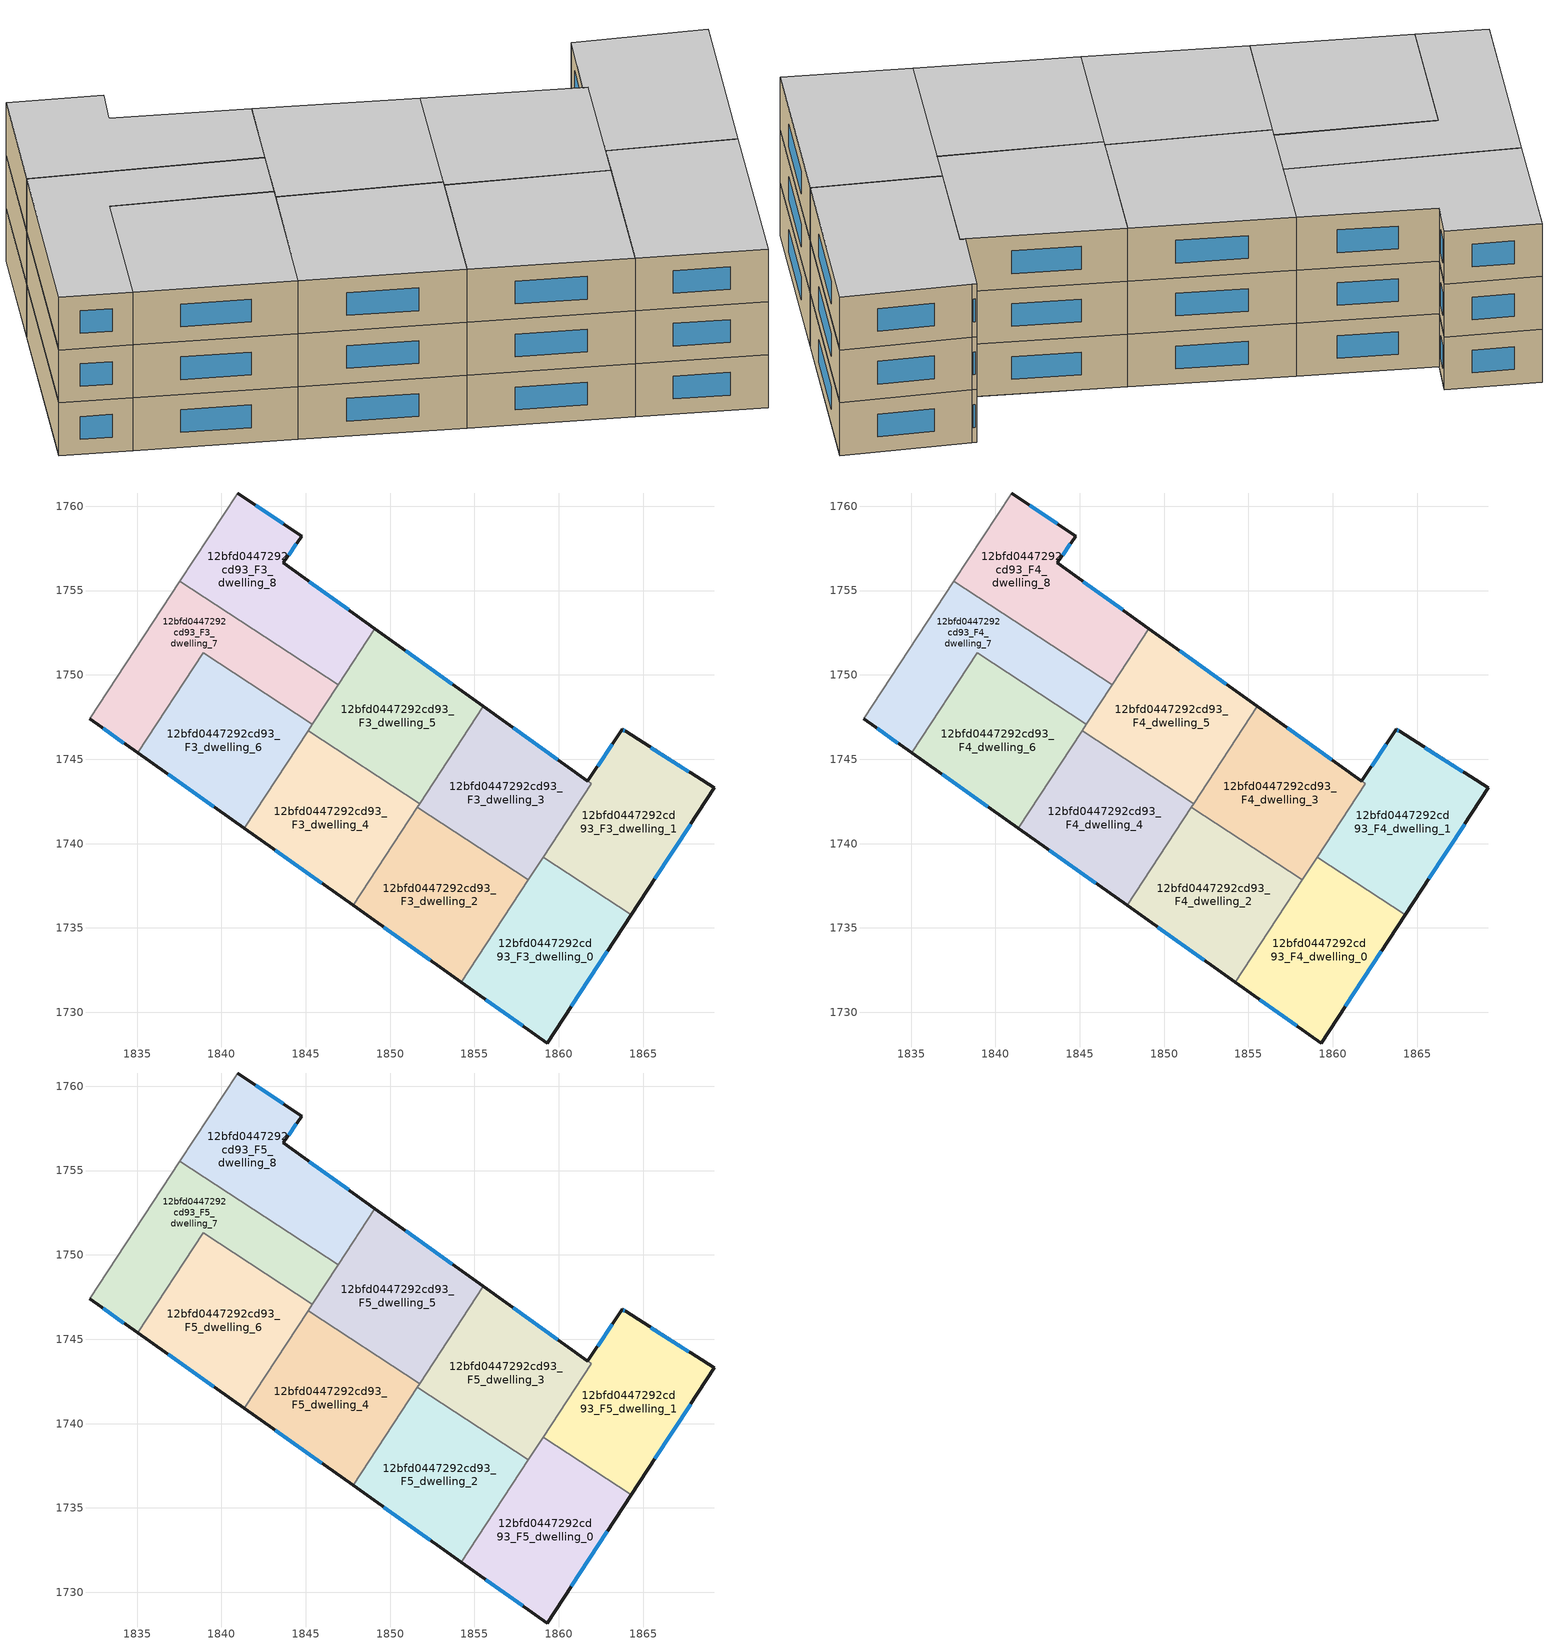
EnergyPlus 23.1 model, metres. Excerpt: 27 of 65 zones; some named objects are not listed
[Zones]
12bfd0447292cd93_F3_dwelling_0
 floor to 12bfd0447292cd93_F2_dwelling_0 (EU_floor_Construction): 1864.28,1735.78 1859.31,1728.18 1854.22,1731.79 1859.07,1739.19 z9
 wall outside (EU_wall_Construction): 1854.22,1731.79 1859.31,1728.18 1864.28,1735.78 z9:12
 wall to 12bfd0447292cd93_F3_dwelling_2 (EU_wall_Construction): 1858.19,1737.85 1854.22,1731.79 z9:12
 wall to 12bfd0447292cd93_F3_dwelling_1 (EU_wall_Construction): 1864.28,1735.78 1859.07,1739.19 z9:12
 wall to 12bfd0447292cd93_F3_dwelling_3 (EU_wall_Construction): 1859.07,1739.19 1858.19,1737.85 z9:12
 window (EU_Window_Construction): 1860.73,1730.35 1862.86,1733.61 / 1855.68,1730.76 1857.86,1729.21 z9.86:11.14
12bfd0447292cd93_F3_dwelling_1
 floor to 12bfd0447292cd93_F2_dwelling_1 (EU_floor_Construction): 1869.22,1743.32 1864.28,1735.78 1859.07,1739.19 1861.93,1743.55 1861.71,1743.71 1863.77,1746.77 1863.96,1746.65 z9
 wall outside (EU_wall_Construction): 1864.28,1735.78 1869.22,1743.32 1863.96,1746.65 1863.77,1746.77 1861.71,1743.71 z9:12
 wall to 12bfd0447292cd93_F3_dwelling_3 (EU_wall_Construction): 1861.71,1743.71 1861.93,1743.55 1859.07,1739.19 z9:12
 window (EU_Window_Construction): 1863.18,1745.89 1862.3,1744.58 / 1863.9,1746.68 1863.82,1746.73 / 1867.71,1744.27 1865.46,1745.7 / 1865.69,1737.93 1867.81,1741.16 z9.86:11.14
12bfd0447292cd93_F3_dwelling_2
 floor to 12bfd0447292cd93_F2_dwelling_2 (EU_floor_Construction): 1858.19,1737.85 1854.22,1731.79 1847.8,1736.34 1851.61,1742.16 z9
 wall outside (EU_wall_Construction): 1847.8,1736.34 1854.22,1731.79 z9:12
 wall to 12bfd0447292cd93_F3_dwelling_3 (EU_wall_Construction): 1858.19,1737.85 1851.61,1742.16 z9:12
 wall to 12bfd0447292cd93_F3_dwelling_4 (EU_wall_Construction): 1851.61,1742.16 1847.8,1736.34 z9:12
 window (EU_Window_Construction): 1849.64,1735.04 1852.39,1733.09 z9.86:11.14
12bfd0447292cd93_F3_dwelling_3
 floor to 12bfd0447292cd93_F2_dwelling_3 (EU_floor_Construction): 1861.93,1743.55 1858.19,1737.85 1851.61,1742.16 1855.53,1748.14 z9
 wall outside (EU_wall_Construction): 1861.7,1743.71 1855.53,1748.14 z9:12
 wall to 12bfd0447292cd93_F3_dwelling_5 (EU_wall_Construction): 1855.53,1748.14 1851.75,1742.37 z9:12
 wall to 12bfd0447292cd93_F3_dwelling_4 (EU_wall_Construction): 1851.75,1742.37 1851.61,1742.16 z9:12
 window (EU_Window_Construction): 1859.94,1744.97 1857.3,1746.87 z9.86:11.14
12bfd0447292cd93_F3_dwelling_4
 floor to 12bfd0447292cd93_F2_dwelling_4 (EU_floor_Construction): 1851.75,1742.37 1847.8,1736.34 1841.35,1740.91 1845.14,1746.7 z9
 wall outside (EU_wall_Construction): 1841.35,1740.91 1847.8,1736.34 z9:12
 wall to 12bfd0447292cd93_F3_dwelling_5 (EU_wall_Construction): 1851.75,1742.37 1845.14,1746.7 z9:12
 wall to 12bfd0447292cd93_F3_dwelling_6 (EU_wall_Construction): 1845.14,1746.7 1841.35,1740.91 z9:12
 window (EU_Window_Construction): 1843.19,1739.6 1845.96,1737.64 z9.86:11.14
12bfd0447292cd93_F3_dwelling_5
 floor to 12bfd0447292cd93_F2_dwelling_5 (EU_floor_Construction): 1855.53,1748.14 1851.75,1742.37 1845.14,1746.7 1849.1,1752.75 z9
 wall outside (EU_wall_Construction): 1855.53,1748.14 1849.1,1752.75 z9:12
 wall to 12bfd0447292cd93_F3_dwelling_8 (EU_wall_Construction): 1849.1,1752.75 1846.92,1749.41 z9:12
 wall to 12bfd0447292cd93_F3_dwelling_7 (EU_wall_Construction): 1846.92,1749.41 1845.38,1747.07 z9:12
 wall to 12bfd0447292cd93_F3_dwelling_6 (EU_wall_Construction): 1845.38,1747.07 1845.14,1746.7 z9:12
 window (EU_Window_Construction): 1853.7,1749.46 1850.94,1751.43 z9.86:11.14
12bfd0447292cd93_F3_dwelling_6
 floor to 12bfd0447292cd93_F2_dwelling_6 (EU_floor_Construction): 1845.38,1747.07 1841.35,1740.91 1835.04,1745.38 1838.91,1751.31 z9
 wall outside (EU_wall_Construction): 1835.04,1745.38 1841.35,1740.91 z9:12
 wall to 12bfd0447292cd93_F3_dwelling_7 (EU_wall_Construction): 1845.38,1747.07 1838.91,1751.31 1835.04,1745.38 z9:12
 window (EU_Window_Construction): 1836.84,1744.11 1839.55,1742.19 z9.86:11.14
12bfd0447292cd93_F3_dwelling_7
 floor to 12bfd0447292cd93_F2_dwelling_7 (EU_floor_Construction): 1846.92,1749.41 1845.38,1747.07 1838.91,1751.31 1835.04,1745.38 1832.19,1747.4 1837.53,1755.56 z9
 wall outside (EU_wall_Construction): 1832.19,1747.4 1835.04,1745.38 z9:12
 wall adiabatic (EU_wall_Construction): 1837.53,1755.56 1832.19,1747.4 z9:12
 wall to 12bfd0447292cd93_F3_dwelling_8 (EU_wall_Construction): 1846.92,1749.41 1837.53,1755.56 z9:12
 window (EU_Window_Construction): 1833,1746.82 1834.22,1745.96 z9.86:11.14
12bfd0447292cd93_F3_dwelling_8
 floor to 12bfd0447292cd93_F2_dwelling_8 (EU_floor_Construction): 1844.75,1758.21 1843.67,1756.65 1849.1,1752.75 1846.92,1749.41 1837.53,1755.56 1840.96,1760.78 z9
 wall outside (EU_wall_Construction): 1849.1,1752.75 1843.67,1756.65 1844.75,1758.21 1840.96,1760.78 z9:12
 wall adiabatic (EU_wall_Construction): 1840.96,1760.78 1837.53,1755.56 z9:12
 window (EU_Window_Construction): 1843.67,1758.95 1842.04,1760.05 / 1843.98,1757.09 1844.44,1757.77 / 1847.55,1753.86 1845.22,1755.53 z9.86:11.14
12bfd0447292cd93_F4_dwelling_0
 floor to 12bfd0447292cd93_F3_dwelling_0 (EU_floor_Construction): 1864.28,1735.78 1859.31,1728.18 1854.22,1731.79 1859.07,1739.19 z12
 wall outside (EU_wall_Construction): 1854.22,1731.79 1859.31,1728.18 1864.28,1735.78 z12:15
 wall to 12bfd0447292cd93_F4_dwelling_2 (EU_wall_Construction): 1858.19,1737.85 1854.22,1731.79 z12:15
 wall to 12bfd0447292cd93_F4_dwelling_1 (EU_wall_Construction): 1864.28,1735.78 1859.07,1739.19 z12:15
 wall to 12bfd0447292cd93_F4_dwelling_3 (EU_wall_Construction): 1859.07,1739.19 1858.19,1737.85 z12:15
 window (EU_Window_Construction): 1860.73,1730.35 1862.86,1733.61 / 1855.68,1730.76 1857.86,1729.21 z12.86:14.14
12bfd0447292cd93_F4_dwelling_1
 floor to 12bfd0447292cd93_F3_dwelling_1 (EU_floor_Construction): 1869.22,1743.32 1864.28,1735.78 1859.07,1739.19 1861.93,1743.55 1861.71,1743.71 1863.77,1746.77 1863.96,1746.65 z12
 wall outside (EU_wall_Construction): 1864.28,1735.78 1869.22,1743.32 1863.96,1746.65 1863.77,1746.77 1861.71,1743.71 z12:15
 wall to 12bfd0447292cd93_F4_dwelling_3 (EU_wall_Construction): 1861.71,1743.71 1861.93,1743.55 1859.07,1739.19 z12:15
 window (EU_Window_Construction): 1863.18,1745.89 1862.3,1744.58 / 1863.9,1746.68 1863.82,1746.73 / 1867.71,1744.27 1865.46,1745.7 / 1865.69,1737.93 1867.81,1741.16 z12.86:14.14
12bfd0447292cd93_F4_dwelling_2
 floor to 12bfd0447292cd93_F3_dwelling_2 (EU_floor_Construction): 1858.19,1737.85 1854.22,1731.79 1847.8,1736.34 1851.61,1742.16 z12
 wall outside (EU_wall_Construction): 1847.8,1736.34 1854.22,1731.79 z12:15
 wall to 12bfd0447292cd93_F4_dwelling_3 (EU_wall_Construction): 1858.19,1737.85 1851.61,1742.16 z12:15
 wall to 12bfd0447292cd93_F4_dwelling_4 (EU_wall_Construction): 1851.61,1742.16 1847.8,1736.34 z12:15
 window (EU_Window_Construction): 1849.64,1735.04 1852.39,1733.09 z12.86:14.14
12bfd0447292cd93_F4_dwelling_3
 floor to 12bfd0447292cd93_F3_dwelling_3 (EU_floor_Construction): 1861.93,1743.55 1858.19,1737.85 1851.61,1742.16 1855.53,1748.14 z12
 wall outside (EU_wall_Construction): 1861.7,1743.71 1855.53,1748.14 z12:15
 wall to 12bfd0447292cd93_F4_dwelling_5 (EU_wall_Construction): 1855.53,1748.14 1851.75,1742.37 z12:15
 wall to 12bfd0447292cd93_F4_dwelling_4 (EU_wall_Construction): 1851.75,1742.37 1851.61,1742.16 z12:15
 window (EU_Window_Construction): 1859.94,1744.97 1857.3,1746.87 z12.86:14.14
12bfd0447292cd93_F4_dwelling_4
 floor to 12bfd0447292cd93_F3_dwelling_4 (EU_floor_Construction): 1851.75,1742.37 1847.8,1736.34 1841.35,1740.91 1845.14,1746.7 z12
 wall outside (EU_wall_Construction): 1841.35,1740.91 1847.8,1736.34 z12:15
 wall to 12bfd0447292cd93_F4_dwelling_5 (EU_wall_Construction): 1851.75,1742.37 1845.14,1746.7 z12:15
 wall to 12bfd0447292cd93_F4_dwelling_6 (EU_wall_Construction): 1845.14,1746.7 1841.35,1740.91 z12:15
 window (EU_Window_Construction): 1843.19,1739.6 1845.96,1737.64 z12.86:14.14
12bfd0447292cd93_F4_dwelling_5
 floor to 12bfd0447292cd93_F3_dwelling_5 (EU_floor_Construction): 1855.53,1748.14 1851.75,1742.37 1845.14,1746.7 1849.1,1752.75 z12
 wall outside (EU_wall_Construction): 1855.53,1748.14 1849.1,1752.75 z12:15
 wall to 12bfd0447292cd93_F4_dwelling_8 (EU_wall_Construction): 1849.1,1752.75 1846.92,1749.41 z12:15
 wall to 12bfd0447292cd93_F4_dwelling_7 (EU_wall_Construction): 1846.92,1749.41 1845.38,1747.07 z12:15
 wall to 12bfd0447292cd93_F4_dwelling_6 (EU_wall_Construction): 1845.38,1747.07 1845.14,1746.7 z12:15
 window (EU_Window_Construction): 1853.7,1749.46 1850.94,1751.43 z12.86:14.14
12bfd0447292cd93_F4_dwelling_6
 floor to 12bfd0447292cd93_F3_dwelling_6 (EU_floor_Construction): 1845.38,1747.07 1841.35,1740.91 1835.04,1745.38 1838.91,1751.31 z12
 wall outside (EU_wall_Construction): 1835.04,1745.38 1841.35,1740.91 z12:15
 wall to 12bfd0447292cd93_F4_dwelling_7 (EU_wall_Construction): 1845.38,1747.07 1838.91,1751.31 1835.04,1745.38 z12:15
 window (EU_Window_Construction): 1836.84,1744.11 1839.55,1742.19 z12.86:14.14
12bfd0447292cd93_F4_dwelling_7
 floor to 12bfd0447292cd93_F3_dwelling_7 (EU_floor_Construction): 1846.92,1749.41 1845.38,1747.07 1838.91,1751.31 1835.04,1745.38 1832.19,1747.4 1837.53,1755.56 z12
 wall outside (EU_wall_Construction): 1832.19,1747.4 1835.04,1745.38 z12:15
 wall adiabatic (EU_wall_Construction): 1837.53,1755.56 1832.19,1747.4 z12:15
 wall to 12bfd0447292cd93_F4_dwelling_8 (EU_wall_Construction): 1846.92,1749.41 1837.53,1755.56 z12:15
 window (EU_Window_Construction): 1833,1746.82 1834.22,1745.96 z12.86:14.14
12bfd0447292cd93_F4_dwelling_8
 floor to 12bfd0447292cd93_F3_dwelling_8 (EU_floor_Construction): 1844.75,1758.21 1843.67,1756.65 1849.1,1752.75 1846.92,1749.41 1837.53,1755.56 1840.96,1760.78 z12
 wall outside (EU_wall_Construction): 1849.1,1752.75 1843.67,1756.65 1844.75,1758.21 1840.96,1760.78 z12:15
 wall adiabatic (EU_wall_Construction): 1840.96,1760.78 1837.53,1755.56 z12:15
 window (EU_Window_Construction): 1843.67,1758.95 1842.04,1760.05 / 1843.98,1757.09 1844.44,1757.77 / 1847.55,1753.86 1845.22,1755.53 z12.86:14.14
12bfd0447292cd93_F5_dwelling_0
 floor to 12bfd0447292cd93_F4_dwelling_0 (EU_floor_Construction): 1864.28,1735.78 1859.31,1728.18 1854.22,1731.79 1859.07,1739.19 z15
 wall outside (EU_wall_Construction): 1854.22,1731.79 1859.31,1728.18 1864.28,1735.78 z15:18
 wall to 12bfd0447292cd93_F5_dwelling_2 (EU_wall_Construction): 1858.19,1737.85 1854.22,1731.79 z15:18
 wall to 12bfd0447292cd93_F5_dwelling_1 (EU_wall_Construction): 1864.28,1735.78 1859.07,1739.19 z15:18
 wall to 12bfd0447292cd93_F5_dwelling_3 (EU_wall_Construction): 1859.07,1739.19 1858.19,1737.85 z15:18
 window (EU_Window_Construction): 1860.73,1730.35 1862.86,1733.61 / 1855.68,1730.76 1857.86,1729.21 z15.86:17.14
 ceiling to 12bfd0447292cd93_F6_dwelling_0 (EU_floor_Construction): 1859.31,1728.18 1864.28,1735.78 1859.07,1739.19 1854.22,1731.79 z18
12bfd0447292cd93_F5_dwelling_1
 floor to 12bfd0447292cd93_F4_dwelling_1 (EU_floor_Construction): 1869.22,1743.32 1864.28,1735.78 1859.07,1739.19 1861.93,1743.55 1861.71,1743.71 1863.77,1746.77 1863.96,1746.65 z15
 wall outside (EU_wall_Construction): 1864.28,1735.78 1869.22,1743.32 1863.96,1746.65 1863.77,1746.77 1861.71,1743.71 z15:18
 wall to 12bfd0447292cd93_F5_dwelling_3 (EU_wall_Construction): 1861.71,1743.71 1861.93,1743.55 1859.07,1739.19 z15:18
 window (EU_Window_Construction): 1863.18,1745.89 1862.3,1744.58 / 1863.9,1746.68 1863.82,1746.73 / 1867.71,1744.27 1865.46,1745.7 / 1865.69,1737.93 1867.81,1741.16 z15.86:17.14
 ceiling to 12bfd0447292cd93_F6_dwelling_1 (EU_floor_Construction): 1864.28,1735.78 1869.22,1743.32 1863.96,1746.65 1863.77,1746.77 1861.71,1743.71 1861.93,1743.55 1859.07,1739.19 z18
12bfd0447292cd93_F5_dwelling_2
 floor to 12bfd0447292cd93_F4_dwelling_2 (EU_floor_Construction): 1858.19,1737.85 1854.22,1731.79 1847.8,1736.34 1851.61,1742.16 z15
 wall outside (EU_wall_Construction): 1847.8,1736.34 1854.22,1731.79 z15:18
 wall to 12bfd0447292cd93_F5_dwelling_3 (EU_wall_Construction): 1858.19,1737.85 1851.61,1742.16 z15:18
 wall to 12bfd0447292cd93_F5_dwelling_4 (EU_wall_Construction): 1851.61,1742.16 1847.8,1736.34 z15:18
 window (EU_Window_Construction): 1849.64,1735.04 1852.39,1733.09 z15.86:17.14
 ceiling to 12bfd0447292cd93_F6_dwelling_2 (EU_floor_Construction): 1854.22,1731.79 1858.19,1737.85 1851.61,1742.16 1847.8,1736.34 z18
12bfd0447292cd93_F5_dwelling_3
 floor to 12bfd0447292cd93_F4_dwelling_3 (EU_floor_Construction): 1861.93,1743.55 1858.19,1737.85 1851.61,1742.16 1855.53,1748.14 z15
 wall outside (EU_wall_Construction): 1861.7,1743.71 1855.53,1748.14 z15:18
 wall to 12bfd0447292cd93_F5_dwelling_5 (EU_wall_Construction): 1855.53,1748.14 1851.75,1742.37 z15:18
 wall to 12bfd0447292cd93_F5_dwelling_4 (EU_wall_Construction): 1851.75,1742.37 1851.61,1742.16 z15:18
 window (EU_Window_Construction): 1859.94,1744.97 1857.3,1746.87 z15.86:17.14
 ceiling to 12bfd0447292cd93_F6_dwelling_3 (EU_floor_Construction): 1858.19,1737.85 1861.93,1743.55 1855.53,1748.14 1851.61,1742.16 z18
12bfd0447292cd93_F5_dwelling_4
 floor to 12bfd0447292cd93_F4_dwelling_4 (EU_floor_Construction): 1851.75,1742.37 1847.8,1736.34 1841.35,1740.91 1845.14,1746.7 z15
 wall outside (EU_wall_Construction): 1841.35,1740.91 1847.8,1736.34 z15:18
 wall to 12bfd0447292cd93_F5_dwelling_5 (EU_wall_Construction): 1851.75,1742.37 1845.14,1746.7 z15:18
 wall to 12bfd0447292cd93_F5_dwelling_6 (EU_wall_Construction): 1845.14,1746.7 1841.35,1740.91 z15:18
 window (EU_Window_Construction): 1843.19,1739.6 1845.96,1737.64 z15.86:17.14
 ceiling to 12bfd0447292cd93_F6_dwelling_4 (EU_floor_Construction): 1847.8,1736.34 1851.75,1742.37 1845.14,1746.7 1841.35,1740.91 z18
12bfd0447292cd93_F5_dwelling_5
 floor to 12bfd0447292cd93_F4_dwelling_5 (EU_floor_Construction): 1855.53,1748.14 1851.75,1742.37 1845.14,1746.7 1849.1,1752.75 z15
 wall outside (EU_wall_Construction): 1855.53,1748.14 1849.1,1752.75 z15:18
 wall to 12bfd0447292cd93_F5_dwelling_8 (EU_wall_Construction): 1849.1,1752.75 1846.92,1749.41 z15:18
 wall to 12bfd0447292cd93_F5_dwelling_7 (EU_wall_Construction): 1846.92,1749.41 1845.38,1747.07 z15:18
 wall to 12bfd0447292cd93_F5_dwelling_6 (EU_wall_Construction): 1845.38,1747.07 1845.14,1746.7 z15:18
 window (EU_Window_Construction): 1853.7,1749.46 1850.94,1751.43 z15.86:17.14
 ceiling to 12bfd0447292cd93_F6_dwelling_5 (EU_floor_Construction): 1851.75,1742.37 1855.53,1748.14 1849.1,1752.75 1845.14,1746.7 z18
12bfd0447292cd93_F5_dwelling_6
 floor to 12bfd0447292cd93_F4_dwelling_6 (EU_floor_Construction): 1845.38,1747.07 1841.35,1740.91 1835.04,1745.38 1838.91,1751.31 z15
 wall outside (EU_wall_Construction): 1835.04,1745.38 1841.35,1740.91 z15:18
 wall to 12bfd0447292cd93_F5_dwelling_7 (EU_wall_Construction): 1845.38,1747.07 1838.91,1751.31 1835.04,1745.38 z15:18
 window (EU_Window_Construction): 1836.84,1744.11 1839.55,1742.19 z15.86:17.14
 ceiling to 12bfd0447292cd93_F6_dwelling_6 (EU_floor_Construction): 1841.35,1740.91 1845.38,1747.07 1838.91,1751.31 1835.04,1745.38 z18
12bfd0447292cd93_F5_dwelling_7
 floor to 12bfd0447292cd93_F4_dwelling_7 (EU_floor_Construction): 1846.92,1749.41 1845.38,1747.07 1838.91,1751.31 1835.04,1745.38 1832.19,1747.4 1837.53,1755.56 z15
 wall outside (EU_wall_Construction): 1832.19,1747.4 1835.04,1745.38 z15:18
 wall adiabatic (EU_wall_Construction): 1837.53,1755.56 1832.19,1747.4 z15:18
 wall to 12bfd0447292cd93_F5_dwelling_8 (EU_wall_Construction): 1846.92,1749.41 1837.53,1755.56 z15:18
 window (EU_Window_Construction): 1833,1746.82 1834.22,1745.96 z15.86:17.14
 ceiling to 12bfd0447292cd93_F6_dwelling_7 (EU_floor_Construction): 1845.38,1747.07 1846.92,1749.41 1837.53,1755.56 1832.19,1747.4 1835.04,1745.38 1838.91,1751.31 z18
12bfd0447292cd93_F5_dwelling_8
 floor to 12bfd0447292cd93_F4_dwelling_8 (EU_floor_Construction): 1844.75,1758.21 1843.67,1756.65 1849.1,1752.75 1846.92,1749.41 1837.53,1755.56 1840.96,1760.78 z15
 wall outside (EU_wall_Construction): 1849.1,1752.75 1843.67,1756.65 1844.75,1758.21 1840.96,1760.78 z15:18
 wall adiabatic (EU_wall_Construction): 1840.96,1760.78 1837.53,1755.56 z15:18
 window (EU_Window_Construction): 1843.67,1758.95 1842.04,1760.05 / 1843.98,1757.09 1844.44,1757.77 / 1847.55,1753.86 1845.22,1755.53 z15.86:17.14
 ceiling to 12bfd0447292cd93_F6_dwelling_8 (EU_floor_Construction): 1846.92,1749.41 1849.1,1752.75 1843.67,1756.65 1844.75,1758.21 1840.96,1760.78 1837.53,1755.56 z18
[Building]
EU S2 Campaign: North Axis=0; Terrain=City; Solar Distribution=FullExterior
[Site:Location]
Helsinki-Vantaa.AP: Latitude=60.317; Longitude=24.963; Time Zone=2; Elevation=54.6
[SizingPeriod:WeatherFileDays]
AnnualSizingPeriod: Begin Month=1; Begin Day of Month=1; End Month=12; End Day of Month=31; Day of Week for Start Day=Monday; Use Weather File Daylight Saving Period=No; Use Weather File Rain and Snow Indicators=No
[MATERIAL]
EU_InternalMass_Material: Roughness=MediumRough; Thickness=0.1; Conductivity=1; Density=1800; Specific Heat=900; Thermal Absorptance=0.9; Solar Absorptance=0.7; Visible Absorptance=0.7
[MATERIAL:NOMASS] Roughness=MediumRough; Thermal Absorptance=0.9; Solar Absorptance=0.7; Visible Absorptance=0.7
Name | Thermal Resistance
EU_wall_NoMass | 1.10183
EU_floor_NoMass | 1.70606
[WINDOWMATERIAL:SIMPLEGLAZINGSYSTEM]
EU_Window_SimpleGlazing: UFactor=3.11035; Solar Heat Gain Coefficient=0.8; Visible Transmittance=0.8
[CONSTRUCTION]
EU_wall_Construction: EU_wall_NoMass
EU_floor_Construction: EU_floor_NoMass
EU_Window_Construction: EU_Window_SimpleGlazing
EU_InternalMass_Construction: EU_InternalMass_Material
[ZONE] Type=1; Multiplier=1; Ceiling Height=autocalculate; Floor Area=autocalculate; Part of Total Floor Area=Yes
Name | Volume
12bfd0447292cd93_F3_dwelling_0; 12bfd0447292cd93_F4_dwelling_0; 12bfd0447292cd93_F5_dwelling_0 | 167.536
12bfd0447292cd93_F3_dwelling_1; 12bfd0447292cd93_F4_dwelling_1; 12bfd0447292cd93_F5_dwelling_1 | 170.269
12bfd0447292cd93_F3_dwelling_2; 12bfd0447292cd93_F4_dwelling_2; 12bfd0447292cd93_F5_dwelling_2 | 167.532
12bfd0447292cd93_F3_dwelling_3; 12bfd0447292cd93_F4_dwelling_3; 12bfd0447292cd93_F5_dwelling_3 | 164.735
12bfd0447292cd93_F3_dwelling_4; 12bfd0447292cd93_F4_dwelling_4; 12bfd0447292cd93_F5_dwelling_4 | 167.522
12bfd0447292cd93_F3_dwelling_5; 12bfd0447292cd93_F4_dwelling_5; 12bfd0447292cd93_F5_dwelling_5 | 167.534
12bfd0447292cd93_F3_dwelling_6; 12bfd0447292cd93_F4_dwelling_6; 12bfd0447292cd93_F5_dwelling_6 | 167.54
12bfd0447292cd93_F3_dwelling_7; 12bfd0447292cd93_F4_dwelling_7; 12bfd0447292cd93_F5_dwelling_7 | 167.535
12bfd0447292cd93_F3_dwelling_8; 12bfd0447292cd93_F4_dwelling_8; 12bfd0447292cd93_F5_dwelling_8 | 167.513
[INTERNALMASS] Construction=EU_InternalMass_Construction
Name | Zone or ZoneList | Surface Area
12bfd0447292cd93_F3_dwelling_0_EU_InternalMass | 12bfd0447292cd93_F3_dwelling_0 | 55.8468
12bfd0447292cd93_F3_dwelling_1_EU_InternalMass | 12bfd0447292cd93_F3_dwelling_1 | 56.7562
12bfd0447292cd93_F3_dwelling_2_EU_InternalMass | 12bfd0447292cd93_F3_dwelling_2 | 55.8438
12bfd0447292cd93_F3_dwelling_3_EU_InternalMass | 12bfd0447292cd93_F3_dwelling_3 | 54.9302
12bfd0447292cd93_F3_dwelling_4_EU_InternalMass | 12bfd0447292cd93_F3_dwelling_4 | 55.8402
12bfd0447292cd93_F3_dwelling_5_EU_InternalMass | 12bfd0447292cd93_F3_dwelling_5 | 55.8426
12bfd0447292cd93_F3_dwelling_6_EU_InternalMass | 12bfd0447292cd93_F3_dwelling_6 | 55.8452
12bfd0447292cd93_F3_dwelling_7_EU_InternalMass | 12bfd0447292cd93_F3_dwelling_7 | 55.8452
12bfd0447292cd93_F3_dwelling_8_EU_InternalMass | 12bfd0447292cd93_F3_dwelling_8 | 55.8392
12bfd0447292cd93_F4_dwelling_0_EU_InternalMass | 12bfd0447292cd93_F4_dwelling_0 | 55.8468
12bfd0447292cd93_F4_dwelling_1_EU_InternalMass | 12bfd0447292cd93_F4_dwelling_1 | 56.7562
12bfd0447292cd93_F4_dwelling_2_EU_InternalMass | 12bfd0447292cd93_F4_dwelling_2 | 55.8438
12bfd0447292cd93_F4_dwelling_3_EU_InternalMass | 12bfd0447292cd93_F4_dwelling_3 | 54.9302
12bfd0447292cd93_F4_dwelling_4_EU_InternalMass | 12bfd0447292cd93_F4_dwelling_4 | 55.8402
12bfd0447292cd93_F4_dwelling_5_EU_InternalMass | 12bfd0447292cd93_F4_dwelling_5 | 55.8426
12bfd0447292cd93_F4_dwelling_6_EU_InternalMass | 12bfd0447292cd93_F4_dwelling_6 | 55.8452
12bfd0447292cd93_F4_dwelling_7_EU_InternalMass | 12bfd0447292cd93_F4_dwelling_7 | 55.8452
12bfd0447292cd93_F4_dwelling_8_EU_InternalMass | 12bfd0447292cd93_F4_dwelling_8 | 55.8392
12bfd0447292cd93_F5_dwelling_0_EU_InternalMass | 12bfd0447292cd93_F5_dwelling_0 | 55.8468
12bfd0447292cd93_F5_dwelling_1_EU_InternalMass | 12bfd0447292cd93_F5_dwelling_1 | 56.7562
12bfd0447292cd93_F5_dwelling_2_EU_InternalMass | 12bfd0447292cd93_F5_dwelling_2 | 55.8438
12bfd0447292cd93_F5_dwelling_3_EU_InternalMass | 12bfd0447292cd93_F5_dwelling_3 | 54.9302
12bfd0447292cd93_F5_dwelling_4_EU_InternalMass | 12bfd0447292cd93_F5_dwelling_4 | 55.8402
12bfd0447292cd93_F5_dwelling_5_EU_InternalMass | 12bfd0447292cd93_F5_dwelling_5 | 55.8426
12bfd0447292cd93_F5_dwelling_6_EU_InternalMass | 12bfd0447292cd93_F5_dwelling_6 | 55.8452
12bfd0447292cd93_F5_dwelling_7_EU_InternalMass | 12bfd0447292cd93_F5_dwelling_7 | 55.8452
12bfd0447292cd93_F5_dwelling_8_EU_InternalMass | 12bfd0447292cd93_F5_dwelling_8 | 55.8392
[OTHEREQUIPMENT] Fuel Type=Electricity; Design Level Calculation Method=Watts/Area; Power per Zone Floor Area=1; Fraction Latent=0; Fraction Radiant=0; Fraction Lost=0; Carbon Dioxide Generation Rate=0; EndUse Subcategory=EU_Step8_InternalGains
Name | Zone or ZoneList or Space or SpaceList | Schedule
EU_Step8_InternalGain_12bfd0447292cd93_F3_dwelling_0_f000 | 12bfd0447292cd93_F3_dwelling_0 | EU_Step8_GainSchedule_12bfd0447292cd93_F3_dwelling_0_f000
EU_Step8_InternalGain_12bfd0447292cd93_F3_dwelling_1_f000 | 12bfd0447292cd93_F3_dwelling_1 | EU_Step8_GainSchedule_12bfd0447292cd93_F3_dwelling_1_f000
EU_Step8_InternalGain_12bfd0447292cd93_F3_dwelling_2_f000 | 12bfd0447292cd93_F3_dwelling_2 | EU_Step8_GainSchedule_12bfd0447292cd93_F3_dwelling_2_f000
EU_Step8_InternalGain_12bfd0447292cd93_F3_dwelling_3_f000 | 12bfd0447292cd93_F3_dwelling_3 | EU_Step8_GainSchedule_12bfd0447292cd93_F3_dwelling_3_f000
EU_Step8_InternalGain_12bfd0447292cd93_F3_dwelling_4_f000 | 12bfd0447292cd93_F3_dwelling_4 | EU_Step8_GainSchedule_12bfd0447292cd93_F3_dwelling_4_f000
EU_Step8_InternalGain_12bfd0447292cd93_F3_dwelling_5_f000 | 12bfd0447292cd93_F3_dwelling_5 | EU_Step8_GainSchedule_12bfd0447292cd93_F3_dwelling_5_f000
EU_Step8_InternalGain_12bfd0447292cd93_F3_dwelling_6_f000 | 12bfd0447292cd93_F3_dwelling_6 | EU_Step8_GainSchedule_12bfd0447292cd93_F3_dwelling_6_f000
EU_Step8_InternalGain_12bfd0447292cd93_F3_dwelling_7_f000 | 12bfd0447292cd93_F3_dwelling_7 | EU_Step8_GainSchedule_12bfd0447292cd93_F3_dwelling_7_f000
EU_Step8_InternalGain_12bfd0447292cd93_F3_dwelling_8_f000 | 12bfd0447292cd93_F3_dwelling_8 | EU_Step8_GainSchedule_12bfd0447292cd93_F3_dwelling_8_f000
EU_Step8_InternalGain_12bfd0447292cd93_F4_dwelling_0_f000 | 12bfd0447292cd93_F4_dwelling_0 | EU_Step8_GainSchedule_12bfd0447292cd93_F4_dwelling_0_f000
EU_Step8_InternalGain_12bfd0447292cd93_F4_dwelling_1_f000 | 12bfd0447292cd93_F4_dwelling_1 | EU_Step8_GainSchedule_12bfd0447292cd93_F4_dwelling_1_f000
EU_Step8_InternalGain_12bfd0447292cd93_F4_dwelling_2_f000 | 12bfd0447292cd93_F4_dwelling_2 | EU_Step8_GainSchedule_12bfd0447292cd93_F4_dwelling_2_f000
EU_Step8_InternalGain_12bfd0447292cd93_F4_dwelling_3_f000 | 12bfd0447292cd93_F4_dwelling_3 | EU_Step8_GainSchedule_12bfd0447292cd93_F4_dwelling_3_f000
EU_Step8_InternalGain_12bfd0447292cd93_F4_dwelling_4_f000 | 12bfd0447292cd93_F4_dwelling_4 | EU_Step8_GainSchedule_12bfd0447292cd93_F4_dwelling_4_f000
EU_Step8_InternalGain_12bfd0447292cd93_F4_dwelling_5_f000 | 12bfd0447292cd93_F4_dwelling_5 | EU_Step8_GainSchedule_12bfd0447292cd93_F4_dwelling_5_f000
EU_Step8_InternalGain_12bfd0447292cd93_F4_dwelling_6_f000 | 12bfd0447292cd93_F4_dwelling_6 | EU_Step8_GainSchedule_12bfd0447292cd93_F4_dwelling_6_f000
EU_Step8_InternalGain_12bfd0447292cd93_F4_dwelling_7_f000 | 12bfd0447292cd93_F4_dwelling_7 | EU_Step8_GainSchedule_12bfd0447292cd93_F4_dwelling_7_f000
EU_Step8_InternalGain_12bfd0447292cd93_F4_dwelling_8_f000 | 12bfd0447292cd93_F4_dwelling_8 | EU_Step8_GainSchedule_12bfd0447292cd93_F4_dwelling_8_f000
EU_Step8_InternalGain_12bfd0447292cd93_F5_dwelling_0_f000 | 12bfd0447292cd93_F5_dwelling_0 | EU_Step8_GainSchedule_12bfd0447292cd93_F5_dwelling_0_f000
EU_Step8_InternalGain_12bfd0447292cd93_F5_dwelling_1_f000 | 12bfd0447292cd93_F5_dwelling_1 | EU_Step8_GainSchedule_12bfd0447292cd93_F5_dwelling_1_f000
EU_Step8_InternalGain_12bfd0447292cd93_F5_dwelling_2_f000 | 12bfd0447292cd93_F5_dwelling_2 | EU_Step8_GainSchedule_12bfd0447292cd93_F5_dwelling_2_f000
EU_Step8_InternalGain_12bfd0447292cd93_F5_dwelling_3_f000 | 12bfd0447292cd93_F5_dwelling_3 | EU_Step8_GainSchedule_12bfd0447292cd93_F5_dwelling_3_f000
EU_Step8_InternalGain_12bfd0447292cd93_F5_dwelling_4_f000 | 12bfd0447292cd93_F5_dwelling_4 | EU_Step8_GainSchedule_12bfd0447292cd93_F5_dwelling_4_f000
EU_Step8_InternalGain_12bfd0447292cd93_F5_dwelling_5_f000 | 12bfd0447292cd93_F5_dwelling_5 | EU_Step8_GainSchedule_12bfd0447292cd93_F5_dwelling_5_f000
EU_Step8_InternalGain_12bfd0447292cd93_F5_dwelling_6_f000 | 12bfd0447292cd93_F5_dwelling_6 | EU_Step8_GainSchedule_12bfd0447292cd93_F5_dwelling_6_f000
EU_Step8_InternalGain_12bfd0447292cd93_F5_dwelling_7_f000 | 12bfd0447292cd93_F5_dwelling_7 | EU_Step8_GainSchedule_12bfd0447292cd93_F5_dwelling_7_f000
EU_Step8_InternalGain_12bfd0447292cd93_F5_dwelling_8_f000 | 12bfd0447292cd93_F5_dwelling_8 | EU_Step8_GainSchedule_12bfd0447292cd93_F5_dwelling_8_f000
[ZONEVENTILATION:DESIGNFLOWRATE] Schedule=EU_AlwaysOn; Design Flow Rate Calculation Method=AirChanges/Hour; Air Changes per Hour=0.756316; Ventilation Type=Natural; Fan Pressure Rise=0; Fan Total Efficiency=1; Constant Term Coefficient=1; Temperature Term Coefficient=0; Velocity Term Coefficient=0; Velocity Squared Term Coefficient=0; Minimum Indoor Temperature=-100; Maximum Indoor Temperature=100; Delta Temperature=-100; Minimum Outdoor Temperature=-100; Maximum Outdoor Temperature=100; Maximum Wind Speed=40
Name | Zone or ZoneList or Space or SpaceList
EU_ConstantAir_12bfd0447292cd93_F3_dwelling_0 | 12bfd0447292cd93_F3_dwelling_0
EU_ConstantAir_12bfd0447292cd93_F3_dwelling_1 | 12bfd0447292cd93_F3_dwelling_1
EU_ConstantAir_12bfd0447292cd93_F3_dwelling_2 | 12bfd0447292cd93_F3_dwelling_2
EU_ConstantAir_12bfd0447292cd93_F3_dwelling_3 | 12bfd0447292cd93_F3_dwelling_3
EU_ConstantAir_12bfd0447292cd93_F3_dwelling_4 | 12bfd0447292cd93_F3_dwelling_4
EU_ConstantAir_12bfd0447292cd93_F3_dwelling_5 | 12bfd0447292cd93_F3_dwelling_5
EU_ConstantAir_12bfd0447292cd93_F3_dwelling_6 | 12bfd0447292cd93_F3_dwelling_6
EU_ConstantAir_12bfd0447292cd93_F3_dwelling_7 | 12bfd0447292cd93_F3_dwelling_7
EU_ConstantAir_12bfd0447292cd93_F3_dwelling_8 | 12bfd0447292cd93_F3_dwelling_8
EU_ConstantAir_12bfd0447292cd93_F4_dwelling_0 | 12bfd0447292cd93_F4_dwelling_0
EU_ConstantAir_12bfd0447292cd93_F4_dwelling_1 | 12bfd0447292cd93_F4_dwelling_1
EU_ConstantAir_12bfd0447292cd93_F4_dwelling_2 | 12bfd0447292cd93_F4_dwelling_2
EU_ConstantAir_12bfd0447292cd93_F4_dwelling_3 | 12bfd0447292cd93_F4_dwelling_3
EU_ConstantAir_12bfd0447292cd93_F4_dwelling_4 | 12bfd0447292cd93_F4_dwelling_4
EU_ConstantAir_12bfd0447292cd93_F4_dwelling_5 | 12bfd0447292cd93_F4_dwelling_5
EU_ConstantAir_12bfd0447292cd93_F4_dwelling_6 | 12bfd0447292cd93_F4_dwelling_6
EU_ConstantAir_12bfd0447292cd93_F4_dwelling_7 | 12bfd0447292cd93_F4_dwelling_7
EU_ConstantAir_12bfd0447292cd93_F4_dwelling_8 | 12bfd0447292cd93_F4_dwelling_8
EU_ConstantAir_12bfd0447292cd93_F5_dwelling_0 | 12bfd0447292cd93_F5_dwelling_0
EU_ConstantAir_12bfd0447292cd93_F5_dwelling_1 | 12bfd0447292cd93_F5_dwelling_1
EU_ConstantAir_12bfd0447292cd93_F5_dwelling_2 | 12bfd0447292cd93_F5_dwelling_2
EU_ConstantAir_12bfd0447292cd93_F5_dwelling_3 | 12bfd0447292cd93_F5_dwelling_3
EU_ConstantAir_12bfd0447292cd93_F5_dwelling_4 | 12bfd0447292cd93_F5_dwelling_4
EU_ConstantAir_12bfd0447292cd93_F5_dwelling_5 | 12bfd0447292cd93_F5_dwelling_5
EU_ConstantAir_12bfd0447292cd93_F5_dwelling_6 | 12bfd0447292cd93_F5_dwelling_6
EU_ConstantAir_12bfd0447292cd93_F5_dwelling_7 | 12bfd0447292cd93_F5_dwelling_7
EU_ConstantAir_12bfd0447292cd93_F5_dwelling_8 | 12bfd0447292cd93_F5_dwelling_8
[HVACTEMPLATE:THERMOSTAT] Constant Heating Setpoint=20; Constant Cooling Setpoint=50
EU_HeatOnly_12bfd0447292cd93_F4_dwelling_7; EU_HeatOnly_12bfd0447292cd93_F4_dwelling_8; EU_HeatOnly_12bfd0447292cd93_F5_dwelling_0; EU_HeatOnly_12bfd0447292cd93_F5_dwelling_1; EU_HeatOnly_12bfd0447292cd93_F5_dwelling_2; EU_HeatOnly_12bfd0447292cd93_F5_dwelling_3; EU_HeatOnly_12bfd0447292cd93_F5_dwelling_4; EU_HeatOnly_12bfd0447292cd93_F5_dwelling_5; EU_HeatOnly_12bfd0447292cd93_F5_dwelling_6; EU_HeatOnly_12bfd0447292cd93_F5_dwelling_7; EU_HeatOnly_12bfd0447292cd93_F5_dwelling_8; EU_HeatOnly_12bfd0447292cd93_F6_dwelling_0; EU_HeatOnly_12bfd0447292cd93_F6_dwelling_1; EU_HeatOnly_12bfd0447292cd93_F6_dwelling_2; EU_HeatOnly_12bfd0447292cd93_F6_dwelling_3; EU_HeatOnly_12bfd0447292cd93_F6_dwelling_4; EU_HeatOnly_12bfd0447292cd93_F6_dwelling_5; EU_HeatOnly_12bfd0447292cd93_F6_dwelling_6; EU_HeatOnly_12bfd0447292cd93_F6_dwelling_7; EU_HeatOnly_12bfd0447292cd93_F6_dwelling_8
[HVACTEMPLATE:ZONE:IDEALLOADSAIRSYSTEM] System Availability Schedule=EU_AlwaysOn; Maximum Heating Supply Air Temperature=50; Minimum Cooling Supply Air Temperature=13; Maximum Heating Supply Air Humidity Ratio=0.0156; Minimum Cooling Supply Air Humidity Ratio=0.0077; Heating Limit=NoLimit; Cooling Limit=NoLimit; Heating Availability Schedule=EU_AlwaysOn; Cooling Availability Schedule=EU_CoolingOff; Dehumidification Control Type=ConstantSensibleHeatRatio; Cooling Sensible Heat Ratio=0.7; Dehumidification Setpoint=60; Humidification Control Type=None; Humidification Setpoint=30; Outdoor Air Method=None; Outdoor Air Flow Rate per Person=0.00944; Outdoor Air Flow Rate per Zone Floor Area=0; Outdoor Air Flow Rate per Zone=0; Demand Controlled Ventilation Type=None; Outdoor Air Economizer Type=NoEconomizer; Heat Recovery Type=None; Sensible Heat Recovery Effectiveness=0.7; Latent Heat Recovery Effectiveness=0.65
Name | Template Thermostat
12bfd0447292cd93_F3_dwelling_0 | EU_HeatOnly_12bfd0447292cd93_F3_dwelling_0
12bfd0447292cd93_F3_dwelling_1 | EU_HeatOnly_12bfd0447292cd93_F3_dwelling_1
12bfd0447292cd93_F3_dwelling_2 | EU_HeatOnly_12bfd0447292cd93_F3_dwelling_2
12bfd0447292cd93_F3_dwelling_3 | EU_HeatOnly_12bfd0447292cd93_F3_dwelling_3
12bfd0447292cd93_F3_dwelling_4 | EU_HeatOnly_12bfd0447292cd93_F3_dwelling_4
12bfd0447292cd93_F3_dwelling_5 | EU_HeatOnly_12bfd0447292cd93_F3_dwelling_5
12bfd0447292cd93_F3_dwelling_6 | EU_HeatOnly_12bfd0447292cd93_F3_dwelling_6
12bfd0447292cd93_F3_dwelling_7 | EU_HeatOnly_12bfd0447292cd93_F3_dwelling_7
12bfd0447292cd93_F3_dwelling_8 | EU_HeatOnly_12bfd0447292cd93_F3_dwelling_8
12bfd0447292cd93_F4_dwelling_0 | EU_HeatOnly_12bfd0447292cd93_F4_dwelling_0
12bfd0447292cd93_F4_dwelling_1 | EU_HeatOnly_12bfd0447292cd93_F4_dwelling_1
12bfd0447292cd93_F4_dwelling_2 | EU_HeatOnly_12bfd0447292cd93_F4_dwelling_2
12bfd0447292cd93_F4_dwelling_3 | EU_HeatOnly_12bfd0447292cd93_F4_dwelling_3
12bfd0447292cd93_F4_dwelling_4 | EU_HeatOnly_12bfd0447292cd93_F4_dwelling_4
12bfd0447292cd93_F4_dwelling_5 | EU_HeatOnly_12bfd0447292cd93_F4_dwelling_5
12bfd0447292cd93_F4_dwelling_6 | EU_HeatOnly_12bfd0447292cd93_F4_dwelling_6
12bfd0447292cd93_F4_dwelling_7 | EU_HeatOnly_12bfd0447292cd93_F4_dwelling_7
12bfd0447292cd93_F4_dwelling_8 | EU_HeatOnly_12bfd0447292cd93_F4_dwelling_8
12bfd0447292cd93_F5_dwelling_0 | EU_HeatOnly_12bfd0447292cd93_F5_dwelling_0
12bfd0447292cd93_F5_dwelling_1 | EU_HeatOnly_12bfd0447292cd93_F5_dwelling_1
12bfd0447292cd93_F5_dwelling_2 | EU_HeatOnly_12bfd0447292cd93_F5_dwelling_2
12bfd0447292cd93_F5_dwelling_3 | EU_HeatOnly_12bfd0447292cd93_F5_dwelling_3
12bfd0447292cd93_F5_dwelling_4 | EU_HeatOnly_12bfd0447292cd93_F5_dwelling_4
12bfd0447292cd93_F5_dwelling_5 | EU_HeatOnly_12bfd0447292cd93_F5_dwelling_5
12bfd0447292cd93_F5_dwelling_6 | EU_HeatOnly_12bfd0447292cd93_F5_dwelling_6
12bfd0447292cd93_F5_dwelling_7 | EU_HeatOnly_12bfd0447292cd93_F5_dwelling_7
12bfd0447292cd93_F5_dwelling_8 | EU_HeatOnly_12bfd0447292cd93_F5_dwelling_8
[SIZING:ZONE] Zone Cooling Design Supply Air Temperature Input Method=SupplyAirTemperature; Zone Cooling Design Supply Air Temperature=13; Zone Heating Design Supply Air Temperature Input Method=SupplyAirTemperature; Zone Heating Design Supply Air Temperature=50; Zone Cooling Design Supply Air Humidity Ratio=0.008; Zone Heating Design Supply Air Humidity Ratio=0.008; Cooling Design Air Flow Method=DesignDay; Cooling Design Air Flow Rate=0; Cooling Minimum Air Flow per Zone Floor Area=0.000762; Cooling Minimum Air Flow=0; Cooling Minimum Air Flow Fraction=0.2; Heating Design Air Flow Method=DesignDay; Heating Design Air Flow Rate=0; Heating Maximum Air Flow per Zone Floor Area=0.002032; Heating Maximum Air Flow=0.141576; Heating Maximum Air Flow Fraction=0.3; Account for Dedicated Outdoor Air System=No; Dedicated Outdoor Air System Control Strategy=NeutralSupplyAir; Dedicated Outdoor Air Low Setpoint Temperature for Design=autosize; Dedicated Outdoor Air High Setpoint Temperature for Design=autosize; Zone Load Sizing Method=Sensible Load Only No Latent Load; Zone Latent Cooling Design Supply Air Humidity Ratio Input Method=HumidityRatioDifference; Zone Cooling Design Supply Air Humidity Ratio Difference=0.005; Zone Latent Heating Design Supply Air Humidity Ratio Input Method=HumidityRatioDifference; Zone Humidification Design Supply Air Humidity Ratio Difference=0.005
12bfd0447292cd93_F3_dwelling_0; 12bfd0447292cd93_F3_dwelling_1; 12bfd0447292cd93_F3_dwelling_2; 12bfd0447292cd93_F3_dwelling_3; 12bfd0447292cd93_F3_dwelling_4; 12bfd0447292cd93_F3_dwelling_5; 12bfd0447292cd93_F3_dwelling_6; 12bfd0447292cd93_F3_dwelling_7; 12bfd0447292cd93_F3_dwelling_8; 12bfd0447292cd93_F4_dwelling_0; 12bfd0447292cd93_F4_dwelling_1; 12bfd0447292cd93_F4_dwelling_2; 12bfd0447292cd93_F4_dwelling_3; 12bfd0447292cd93_F4_dwelling_4; 12bfd0447292cd93_F4_dwelling_5; 12bfd0447292cd93_F4_dwelling_6; 12bfd0447292cd93_F4_dwelling_7; 12bfd0447292cd93_F4_dwelling_8; 12bfd0447292cd93_F5_dwelling_0; 12bfd0447292cd93_F5_dwelling_1; 12bfd0447292cd93_F5_dwelling_2; 12bfd0447292cd93_F5_dwelling_3; 12bfd0447292cd93_F5_dwelling_4; 12bfd0447292cd93_F5_dwelling_5; 12bfd0447292cd93_F5_dwelling_6; 12bfd0447292cd93_F5_dwelling_7; 12bfd0447292cd93_F5_dwelling_8
[SCHEDULE:CONSTANT]
Name | Hourly Value
EU_AlwaysOn | 1
EU_CoolingOff | 0
[SCHEDULE:FILE] Column Number=1; Rows to Skip at Top=0; Number of Hours of Data=8760; Column Separator=Comma; Interpolate to Timestep=No; Minutes per Item=60; Adjust Schedule for Daylight Savings=Yes
Name | File
EU_Step8_GainSchedule_12bfd0447292cd93_F3_dwelling_0_f000 | ../../schedules/12bfd0447292cd93/12bfd0447292cd93_F3_dwelling_0_f000_gain.csv
EU_Step8_GainSchedule_12bfd0447292cd93_F3_dwelling_1_f000 | ../../schedules/12bfd0447292cd93/12bfd0447292cd93_F3_dwelling_1_f000_gain.csv
EU_Step8_GainSchedule_12bfd0447292cd93_F3_dwelling_2_f000 | ../../schedules/12bfd0447292cd93/12bfd0447292cd93_F3_dwelling_2_f000_gain.csv
EU_Step8_GainSchedule_12bfd0447292cd93_F3_dwelling_3_f000 | ../../schedules/12bfd0447292cd93/12bfd0447292cd93_F3_dwelling_3_f000_gain.csv
EU_Step8_GainSchedule_12bfd0447292cd93_F3_dwelling_4_f000 | ../../schedules/12bfd0447292cd93/12bfd0447292cd93_F3_dwelling_4_f000_gain.csv
EU_Step8_GainSchedule_12bfd0447292cd93_F3_dwelling_5_f000 | ../../schedules/12bfd0447292cd93/12bfd0447292cd93_F3_dwelling_5_f000_gain.csv
EU_Step8_GainSchedule_12bfd0447292cd93_F3_dwelling_6_f000 | ../../schedules/12bfd0447292cd93/12bfd0447292cd93_F3_dwelling_6_f000_gain.csv
EU_Step8_GainSchedule_12bfd0447292cd93_F3_dwelling_7_f000 | ../../schedules/12bfd0447292cd93/12bfd0447292cd93_F3_dwelling_7_f000_gain.csv
EU_Step8_GainSchedule_12bfd0447292cd93_F3_dwelling_8_f000 | ../../schedules/12bfd0447292cd93/12bfd0447292cd93_F3_dwelling_8_f000_gain.csv
EU_Step8_GainSchedule_12bfd0447292cd93_F4_dwelling_0_f000 | ../../schedules/12bfd0447292cd93/12bfd0447292cd93_F4_dwelling_0_f000_gain.csv
EU_Step8_GainSchedule_12bfd0447292cd93_F4_dwelling_1_f000 | ../../schedules/12bfd0447292cd93/12bfd0447292cd93_F4_dwelling_1_f000_gain.csv
EU_Step8_GainSchedule_12bfd0447292cd93_F4_dwelling_2_f000 | ../../schedules/12bfd0447292cd93/12bfd0447292cd93_F4_dwelling_2_f000_gain.csv
EU_Step8_GainSchedule_12bfd0447292cd93_F4_dwelling_3_f000 | ../../schedules/12bfd0447292cd93/12bfd0447292cd93_F4_dwelling_3_f000_gain.csv
EU_Step8_GainSchedule_12bfd0447292cd93_F4_dwelling_4_f000 | ../../schedules/12bfd0447292cd93/12bfd0447292cd93_F4_dwelling_4_f000_gain.csv
EU_Step8_GainSchedule_12bfd0447292cd93_F4_dwelling_5_f000 | ../../schedules/12bfd0447292cd93/12bfd0447292cd93_F4_dwelling_5_f000_gain.csv
EU_Step8_GainSchedule_12bfd0447292cd93_F4_dwelling_6_f000 | ../../schedules/12bfd0447292cd93/12bfd0447292cd93_F4_dwelling_6_f000_gain.csv
EU_Step8_GainSchedule_12bfd0447292cd93_F4_dwelling_7_f000 | ../../schedules/12bfd0447292cd93/12bfd0447292cd93_F4_dwelling_7_f000_gain.csv
EU_Step8_GainSchedule_12bfd0447292cd93_F4_dwelling_8_f000 | ../../schedules/12bfd0447292cd93/12bfd0447292cd93_F4_dwelling_8_f000_gain.csv
EU_Step8_GainSchedule_12bfd0447292cd93_F5_dwelling_0_f000 | ../../schedules/12bfd0447292cd93/12bfd0447292cd93_F5_dwelling_0_f000_gain.csv
EU_Step8_GainSchedule_12bfd0447292cd93_F5_dwelling_1_f000 | ../../schedules/12bfd0447292cd93/12bfd0447292cd93_F5_dwelling_1_f000_gain.csv
EU_Step8_GainSchedule_12bfd0447292cd93_F5_dwelling_2_f000 | ../../schedules/12bfd0447292cd93/12bfd0447292cd93_F5_dwelling_2_f000_gain.csv
EU_Step8_GainSchedule_12bfd0447292cd93_F5_dwelling_3_f000 | ../../schedules/12bfd0447292cd93/12bfd0447292cd93_F5_dwelling_3_f000_gain.csv
EU_Step8_GainSchedule_12bfd0447292cd93_F5_dwelling_4_f000 | ../../schedules/12bfd0447292cd93/12bfd0447292cd93_F5_dwelling_4_f000_gain.csv
EU_Step8_GainSchedule_12bfd0447292cd93_F5_dwelling_5_f000 | ../../schedules/12bfd0447292cd93/12bfd0447292cd93_F5_dwelling_5_f000_gain.csv
EU_Step8_GainSchedule_12bfd0447292cd93_F5_dwelling_6_f000 | ../../schedules/12bfd0447292cd93/12bfd0447292cd93_F5_dwelling_6_f000_gain.csv
EU_Step8_GainSchedule_12bfd0447292cd93_F5_dwelling_7_f000 | ../../schedules/12bfd0447292cd93/12bfd0447292cd93_F5_dwelling_7_f000_gain.csv
EU_Step8_GainSchedule_12bfd0447292cd93_F5_dwelling_8_f000 | ../../schedules/12bfd0447292cd93/12bfd0447292cd93_F5_dwelling_8_f000_gain.csv
